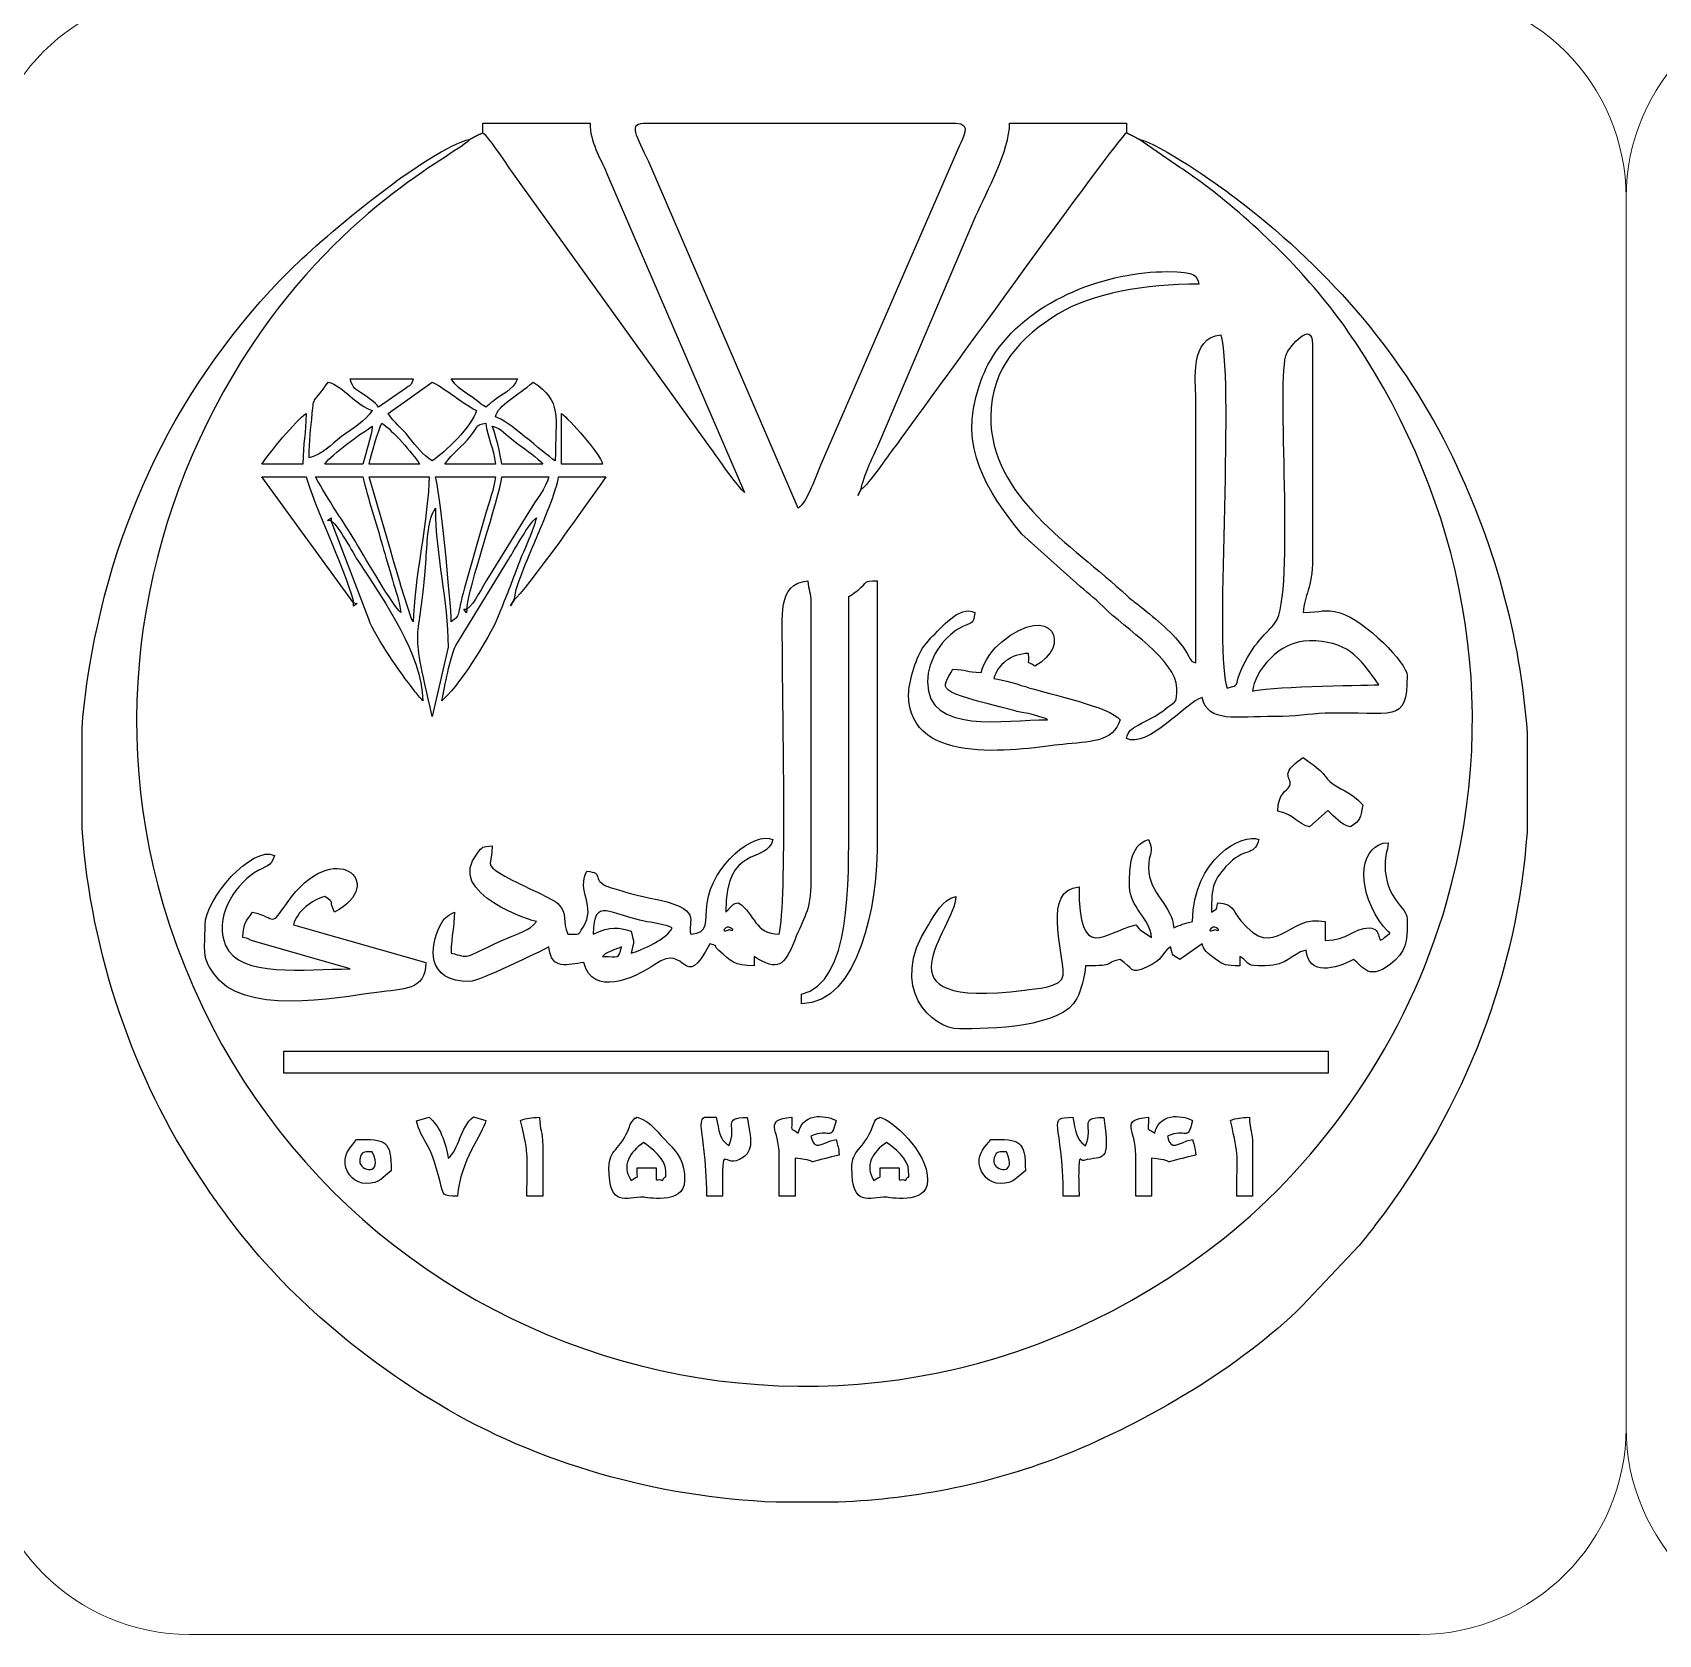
# Model space of a CAD drawing. Header units: millimetres. Extents: x -591 to 604, y 170 to 320.
# Drawn here: x 506.27 to 555.55, y 170.47 to 219.02 of the extents above; entities that cross this region are included whole.
import ezdxf

# ---------------------------------------------------------------- set-up
doc = ezdxf.new("R2010")
doc.units = ezdxf.units.MM
doc.header["$MEASUREMENT"] = 0
doc.layers.add('Layer 1', color=7, linetype='Continuous')

msp = doc.modelspace()

# ---------------------------------------------------------------- linework, layer by layer
at = {"layer": 'Layer 1', "color": 250, "lineweight": 18}
for points in [[(511.0292, 220.2725), (511.0292, 220.2725), (548.3166, 220.2725), (548.3166, 220.2725), (551.7625, 220.2725), (554.5729, 217.4621), (554.5729, 214.0162), (554.5729, 214.0162), (554.5729, 176.7288), (554.5729, 176.7288), (554.5729, 173.2829), (551.7625, 170.4725), (548.3166, 170.4725), (548.3166, 170.4725), (511.0292, 170.4725), (511.0292, 170.4725), (507.5833, 170.4725), (504.7729, 173.2829), (504.7729, 176.7288), (504.7729, 176.7288), (504.7729, 214.0162), (504.7729, 214.0162), (504.7729, 217.4621), (507.5833, 220.2725), (511.0292, 220.2725)], [(560.8292, 220.2725), (560.8292, 220.2725), (598.1166, 220.2725), (598.1166, 220.2725), (601.5625, 220.2725), (604.3729, 217.4621), (604.3729, 214.0162), (604.3729, 214.0162), (604.3729, 176.7288), (604.3729, 176.7288), (604.3729, 173.2829), (601.5625, 170.4725), (598.1166, 170.4725), (598.1166, 170.4725), (560.8292, 170.4725), (560.8292, 170.4725), (557.3833, 170.4725), (554.5729, 173.2829), (554.5729, 176.7288), (554.5729, 176.7288), (554.5729, 214.0162), (554.5729, 214.0162), (554.5729, 217.4621), (557.3833, 220.2725), (560.8292, 220.2725)]]:
    msp.add_open_spline(points, degree=3, knots=[0, 0, 0, 0, 0.125, 0.125, 0.125, 0.25, 0.25, 0.25, 0.375, 0.375, 0.375, 0.5, 0.5, 0.5, 0.625, 0.625, 0.625, 0.75, 0.75, 0.75, 0.875, 0.875, 0.875, 1, 1, 1, 1], dxfattribs=at)
at = {"layer": 'Layer 1', "color": 240}
for points, knots in [([(519.7283, 215.8831), (519.7283, 215.8831), (519.5371, 215.7875), (519.5371, 215.7875), (519.5371, 215.7875), (519.7283, 215.8831), (519.7283, 215.8831)], [0, 0, 0, 0, 0.5, 0.5, 0.5, 1, 1, 1, 1]), ([(519.9196, 215.9787), (519.9196, 215.9787), (519.7283, 215.8831), (519.7283, 215.8831), (519.7283, 215.8831), (519.9196, 215.9787), (519.9196, 215.9787)], [0, 0, 0, 0, 0.5, 0.5, 0.5, 1, 1, 1, 1]), ([(519.9196, 215.9787), (520.1502, 215.8096), (520.6702, 214.9777), (520.9027, 214.667), (520.9027, 214.667), (526.8232, 206.4356), (526.8232, 206.4356), (526.9936, 206.1854), (527.6925, 205.1977), (527.8561, 205.078), (527.8561, 205.078), (523.6753, 214.7622), (523.6753, 214.7622), (523.4812, 215.2163), (523.1706, 215.7037), (523.1706, 216.2656), (523.1706, 216.2656), (519.9196, 216.2656), (519.9196, 216.2656), (519.9196, 216.2656), (519.9196, 215.9787), (519.9196, 215.9787)], [0, 0, 0, 0, 0.1428571, 0.1428571, 0.1428571, 0.2857143, 0.2857143, 0.2857143, 0.4285714, 0.4285714, 0.4285714, 0.5714286, 0.5714286, 0.5714286, 0.7142857, 0.7142857, 0.7142857, 0.8571429, 0.8571429, 0.8571429, 1, 1, 1, 1]), ([(529.4816, 204.5999), (529.7687, 204.8104), (530.0157, 205.5724), (530.1919, 205.9932), (530.1919, 205.9932), (534.3667, 215.5944), (534.3667, 215.5944), (534.4563, 215.7854), (534.7591, 216.2656), (534.2625, 216.2656), (534.2625, 216.2656), (524.7963, 216.2656), (524.7963, 216.2656), (524.2735, 216.2656), (524.6796, 215.7359), (525.0138, 214.9534), (525.0138, 214.9534), (529.4816, 204.5999), (529.4816, 204.5999)], [0, 0, 0, 0, 0.1666667, 0.1666667, 0.1666667, 0.3333333, 0.3333333, 0.3333333, 0.5, 0.5, 0.5, 0.6666667, 0.6666667, 0.6666667, 0.8333333, 0.8333333, 0.8333333, 1, 1, 1, 1]), ([(531.394, 205.1736), (531.6156, 205.322), (532.1902, 206.1717), (532.405, 206.4575), (533.1037, 207.3873), (539.1305, 215.7622), (539.4261, 215.9787), (539.4261, 215.9787), (539.4261, 216.2656), (539.4261, 216.2656), (539.4261, 216.2656), (535.8881, 216.2656), (535.8881, 216.2656), (535.8881, 215.4549), (535.1991, 214.202), (534.869, 213.46), (534.869, 213.46), (531.9541, 206.6215), (531.9541, 206.6215), (531.8212, 206.2995), (531.424, 205.5346), (531.394, 205.1736)], [0, 0, 0, 0, 0.1428571, 0.1428571, 0.1428571, 0.2857143, 0.2857143, 0.2857143, 0.4285714, 0.4285714, 0.4285714, 0.5714286, 0.5714286, 0.5714286, 0.7142857, 0.7142857, 0.7142857, 0.8571429, 0.8571429, 0.8571429, 1, 1, 1, 1]), ([(539.6174, 215.8831), (539.6174, 215.8831), (539.4261, 215.9787), (539.4261, 215.9787), (539.4261, 215.9787), (539.6174, 215.8831), (539.6174, 215.8831)], [0, 0, 0, 0, 0.5, 0.5, 0.5, 1, 1, 1, 1]), ([(539.8086, 215.7875), (539.8086, 215.7875), (539.6174, 215.8831), (539.6174, 215.8831), (539.6174, 215.8831), (539.8086, 215.7875), (539.8086, 215.7875)], [0, 0, 0, 0, 0.5, 0.5, 0.5, 1, 1, 1, 1]), ([(539.8086, 215.7875), (539.8086, 215.7875), (541.0517, 214.927), (541.0517, 214.927), (541.5052, 214.6247), (541.8274, 214.3902), (542.2645, 214.0364), (543.8564, 212.7483), (545.2343, 211.3385), (546.3687, 209.6301), (549.5679, 204.8115), (550.8842, 198.8305), (549.1401, 192.6866), (547.9464, 188.4813), (545.3604, 184.838), (542.35, 182.4562), (530.9688, 173.4512), (514.3576, 178.6985), (510.2269, 192.6121), (508.456, 198.577), (509.7464, 204.754), (512.9008, 209.5151), (515.785, 213.8681), (519.2318, 215.3707), (519.5371, 215.7875), (518.2893, 215.4968), (515.1263, 212.8586), (514.1108, 211.8432), (510.6588, 208.3916), (508.6269, 204.1153), (507.9241, 199.2881), (507.8586, 198.8392), (507.8096, 198.3872), (507.7759, 197.9331), (507.7759, 197.9331), (507.7759, 194.8858), (507.7759, 194.8858), (508.0508, 191.0946), (509.3288, 187.3401), (511.371, 184.2897), (511.7116, 183.781), (511.9595, 183.4306), (512.3237, 182.9477), (513.9836, 180.7463), (516.2312, 178.86), (518.5861, 177.4489), (521.6029, 175.6412), (525.1899, 174.6299), (528.8087, 174.4793), (528.8087, 174.4793), (530.7016, 174.4793), (530.7016, 174.4793), (533.0773, 174.5787), (535.4263, 175.0554), (537.5957, 175.9271), (540.0467, 176.9121), (542.8903, 178.581), (544.7588, 180.4297), (544.7588, 180.4297), (546.4738, 182.2528), (546.4738, 182.2528), (546.6527, 182.4643), (546.8271, 182.6916), (546.981, 182.8928), (549.7437, 186.5041), (551.2745, 190.5925), (551.5699, 194.7787), (551.5699, 194.7787), (551.5699, 197.7939), (551.5699, 197.7939), (551.3652, 200.7065), (550.5689, 203.6224), (549.1794, 206.4167), (547.6627, 209.4669), (545.3818, 212.0047), (542.7182, 214.0118), (542.1522, 214.4384), (540.463, 215.6351), (539.8086, 215.7875)], [0, 0, 0, 0, 0.0384615, 0.0384615, 0.0384615, 0.0769231, 0.0769231, 0.0769231, 0.1153846, 0.1153846, 0.1153846, 0.1538462, 0.1538462, 0.1538462, 0.1923077, 0.1923077, 0.1923077, 0.2307692, 0.2307692, 0.2307692, 0.2692308, 0.2692308, 0.2692308, 0.3076923, 0.3076923, 0.3076923, 0.3461538, 0.3461538, 0.3461538, 0.3846154, 0.3846154, 0.3846154, 0.4230769, 0.4230769, 0.4230769, 0.4615385, 0.4615385, 0.4615385, 0.5, 0.5, 0.5, 0.5384615, 0.5384615, 0.5384615, 0.5769231, 0.5769231, 0.5769231, 0.6153846, 0.6153846, 0.6153846, 0.6538462, 0.6538462, 0.6538462, 0.6923077, 0.6923077, 0.6923077, 0.7307692, 0.7307692, 0.7307692, 0.7692308, 0.7692308, 0.7692308, 0.8076923, 0.8076923, 0.8076923, 0.8461538, 0.8461538, 0.8461538, 0.8846154, 0.8846154, 0.8846154, 0.9230769, 0.9230769, 0.9230769, 0.9615385, 0.9615385, 0.9615385, 1, 1, 1, 1]), ([(540.956, 199.1495), (540.956, 198.686), (540.941, 198.7803), (540.6767, 198.5682), (540.2403, 198.2179), (540.134, 198.2425), (539.7834, 198.0272), (539.5701, 197.8963), (539.4963, 197.8824), (539.4261, 197.6195), (540.0836, 197.3155), (541.2517, 198.7373), (541.7209, 198.8626), (541.9028, 198.0823), (542.7482, 198.2929), (543.9205, 198.2886), (544.5836, 198.2862), (544.9131, 198.3716), (545.4471, 198.3877), (547.5328, 198.4501), (547.9364, 198.0229), (547.9364, 199.5319), (547.9364, 199.889), (546.6728, 201.2026), (545.9039, 201.4268), (545.4175, 201.5686), (545.3521, 201.4443), (544.7808, 201.4443), (544.8242, 201.9662), (545.0677, 202.1736), (545.0677, 203.07), (545.0677, 203.07), (545.0677, 209.5721), (545.0677, 209.5721), (545.0677, 210.3439), (544.3635, 209.4628), (544.2864, 209.3017), (543.9469, 208.5923), (544.563, 201.9926), (543.9411, 201.1368), (543.7056, 200.8128), (543.2721, 200.5596), (542.8739, 199.622), (542.702, 199.2171), (542.8838, 199.2558), (542.486, 199.1495), (542.0744, 200.0073), (542.7002, 208.1185), (542.2947, 209.8589), (541.3349, 209.7791), (541.5294, 208.4296), (541.5297, 207.9466), (541.5297, 207.9466), (541.5297, 199.9144), (541.5297, 199.9144), (541.3248, 199.9971), (541.4418, 199.9253), (541.1842, 200.3339), (540.8935, 200.7949), (540.2948, 201.2529), (539.8746, 201.606), (539.6811, 201.7687), (539.6428, 201.7644), (539.4492, 201.9456), (537.7456, 203.5403), (535.3144, 204.921), (535.3144, 207.3728), (535.3144, 208.8435), (536.2426, 209.8092), (537.3611, 210.4897), (538.4008, 211.1222), (539.9764, 211.389), (541.6254, 211.389), (541.5568, 211.6456), (541.5755, 211.7715), (540.6692, 211.7715), (538.8711, 211.7715), (536.5887, 210.9647), (535.4651, 209.3259), (535.2345, 208.9895), (535.1036, 208.7163), (534.963, 208.2981), (534.3295, 206.4133), (535.1884, 205.1585), (536.255, 203.8192), (536.255, 203.8192), (537.9202, 202.329), (537.9202, 202.329), (538.2266, 202.0369), (538.4293, 201.9192), (538.7322, 201.6111), (539.3708, 200.962), (540.956, 199.9869), (540.956, 199.1495)], [0, 0, 0, 0, 0.0322581, 0.0322581, 0.0322581, 0.0645161, 0.0645161, 0.0645161, 0.0967742, 0.0967742, 0.0967742, 0.1290323, 0.1290323, 0.1290323, 0.1612903, 0.1612903, 0.1612903, 0.1935484, 0.1935484, 0.1935484, 0.2258065, 0.2258065, 0.2258065, 0.2580645, 0.2580645, 0.2580645, 0.2903226, 0.2903226, 0.2903226, 0.3225806, 0.3225806, 0.3225806, 0.3548387, 0.3548387, 0.3548387, 0.3870968, 0.3870968, 0.3870968, 0.4193548, 0.4193548, 0.4193548, 0.4516129, 0.4516129, 0.4516129, 0.483871, 0.483871, 0.483871, 0.516129, 0.516129, 0.516129, 0.5483871, 0.5483871, 0.5483871, 0.5806452, 0.5806452, 0.5806452, 0.6129032, 0.6129032, 0.6129032, 0.6451613, 0.6451613, 0.6451613, 0.6774194, 0.6774194, 0.6774194, 0.7096774, 0.7096774, 0.7096774, 0.7419355, 0.7419355, 0.7419355, 0.7741935, 0.7741935, 0.7741935, 0.8064516, 0.8064516, 0.8064516, 0.8387097, 0.8387097, 0.8387097, 0.8709677, 0.8709677, 0.8709677, 0.9032258, 0.9032258, 0.9032258, 0.9354839, 0.9354839, 0.9354839, 0.9677419, 0.9677419, 0.9677419, 1, 1, 1, 1]), ([(516.7642, 207.6597), (516.7642, 207.6597), (517.614, 208.2442), (517.614, 208.2442), (517.7573, 208.3789), (517.7375, 208.3037), (517.816, 208.5203), (517.816, 208.5203), (515.9036, 208.5203), (515.9036, 208.5203), (515.9884, 208.2024), (516.0634, 208.2212), (516.2983, 208.0546), (516.4777, 207.9275), (516.6404, 207.8285), (516.7642, 207.6597)], [0, 0, 0, 0, 0.2, 0.2, 0.2, 0.4, 0.4, 0.4, 0.6, 0.6, 0.6, 0.8, 0.8, 0.8, 1, 1, 1, 1]), ([(520.0152, 207.6597), (520.0152, 207.6597), (520.1179, 207.7482), (520.1179, 207.7482), (520.1328, 207.7606), (520.2014, 207.8186), (520.222, 207.8355), (520.4782, 208.0437), (520.8527, 208.1922), (520.9714, 208.5203), (520.9714, 208.5203), (518.9634, 208.5203), (518.9634, 208.5203), (519.1153, 208.2935), (519.2178, 208.2195), (519.4594, 208.0602), (519.6908, 207.9077), (519.8163, 207.7928), (520.0152, 207.6597)], [0, 0, 0, 0, 0.1666667, 0.1666667, 0.1666667, 0.3333333, 0.3333333, 0.3333333, 0.5, 0.5, 0.5, 0.6666667, 0.6666667, 0.6666667, 0.8333333, 0.8333333, 0.8333333, 1, 1, 1, 1]), ([(514.6605, 206.1298), (515.0675, 206.2246), (515.3042, 206.5187), (515.6437, 206.7721), (515.9833, 207.0254), (516.3565, 207.2409), (516.5729, 207.5641), (516.1133, 207.6869), (515.6937, 208.302), (515.2343, 208.4246), (514.7788, 207.7447), (514.803, 208.0277), (514.7524, 207.4723), (514.7083, 206.9869), (514.6605, 206.6771), (514.6605, 206.1298)], [0, 0, 0, 0, 0.2, 0.2, 0.2, 0.4, 0.4, 0.4, 0.6, 0.6, 0.6, 0.8, 0.8, 0.8, 1, 1, 1, 1]), ([(517.0511, 207.4685), (517.2452, 207.1785), (517.4475, 207.0596), (517.68, 206.7588), (517.9187, 206.4499), (518.087, 206.2368), (518.3897, 206.0342), (518.7705, 206.2891), (519.601, 207.0875), (519.7283, 207.5641), (519.2099, 207.8384), (518.9081, 208.1505), (518.3897, 208.4246), (518.3897, 208.4246), (517.0511, 207.4685), (517.0511, 207.4685)], [0, 0, 0, 0, 0.2, 0.2, 0.2, 0.4, 0.4, 0.4, 0.6, 0.6, 0.6, 0.8, 0.8, 0.8, 1, 1, 1, 1]), ([(520.3021, 207.3728), (520.6744, 207.2734), (521.7168, 206.3035), (522.1188, 206.0342), (522.1188, 207.4135), (522.3347, 207.832), (521.4495, 208.4246), (520.9571, 207.9967), (520.4, 207.7394), (520.3021, 207.3728)], [0, 0, 0, 0, 0.3333333, 0.3333333, 0.3333333, 0.6666667, 0.6666667, 0.6666667, 1, 1, 1, 1]), ([(513.2263, 205.9386), (513.2263, 205.9386), (514.4693, 205.9386), (514.4693, 205.9386), (514.4693, 206.6073), (514.5649, 206.8528), (514.5649, 207.4685), (514.2453, 207.2546), (513.4566, 206.2827), (513.2263, 205.9386)], [0, 0, 0, 0, 0.3333333, 0.3333333, 0.3333333, 0.6666667, 0.6666667, 0.6666667, 1, 1, 1, 1]), ([(522.3101, 205.9386), (522.3101, 205.9386), (523.5531, 205.9386), (523.5531, 205.9386), (523.468, 206.2573), (522.5319, 207.306), (522.3101, 207.4685), (522.3101, 207.4685), (522.3101, 205.9386), (522.3101, 205.9386)], [0, 0, 0, 0, 0.3333333, 0.3333333, 0.3333333, 0.6666667, 0.6666667, 0.6666667, 1, 1, 1, 1]), ([(515.1386, 205.9386), (515.1386, 205.9386), (516.286, 205.9386), (516.286, 205.9386), (516.3702, 206.2995), (516.5438, 206.7367), (516.5729, 207.086), (516.2141, 206.8458), (515.3593, 206.2679), (515.1386, 205.9386)], [0, 0, 0, 0, 0.3333333, 0.3333333, 0.3333333, 0.6666667, 0.6666667, 0.6666667, 1, 1, 1, 1]), ([(516.4773, 205.9386), (516.4773, 205.9386), (518.0072, 205.9386), (518.0072, 205.9386), (517.7827, 206.2737), (517.1956, 206.9568), (516.8598, 207.1816), (516.7315, 206.9145), (516.553, 206.2634), (516.4773, 205.9386)], [0, 0, 0, 0, 0.3333333, 0.3333333, 0.3333333, 0.6666667, 0.6666667, 0.6666667, 1, 1, 1, 1]), ([(518.7722, 205.9386), (518.7722, 205.9386), (520.3021, 205.9386), (520.3021, 205.9386), (520.2607, 206.4354), (520.053, 206.7277), (520.0152, 207.1816), (519.6852, 207.0935), (519.8474, 207.1722), (519.5506, 206.7857), (519.305, 206.466), (519.0007, 206.2798), (518.7722, 205.9386)], [0, 0, 0, 0, 0.25, 0.25, 0.25, 0.5, 0.5, 0.5, 0.75, 0.75, 0.75, 1, 1, 1, 1]), ([(520.4934, 205.9386), (520.4934, 205.9386), (521.7363, 205.9386), (521.7363, 205.9386), (521.5888, 206.1402), (521.2334, 206.3614), (520.9979, 206.5388), (520.5521, 206.8747), (520.5151, 207.0037), (520.2065, 207.086), (520.2967, 206.8979), (520.4714, 206.2025), (520.4934, 205.9386)], [0, 0, 0, 0, 0.25, 0.25, 0.25, 0.5, 0.5, 0.5, 0.75, 0.75, 0.75, 1, 1, 1, 1]), ([(515.9992, 201.7313), (515.9584, 202.2214), (514.7091, 204.9372), (514.5649, 205.556), (514.5649, 205.556), (513.2263, 205.556), (513.2263, 205.556), (513.2263, 205.556), (515.9992, 201.7313), (515.9992, 201.7313)], [0, 0, 0, 0, 0.3333333, 0.3333333, 0.3333333, 0.6666667, 0.6666667, 0.6666667, 1, 1, 1, 1]), ([(517.4335, 201.4443), (517.4082, 201.748), (517.2728, 202.113), (517.1799, 202.4338), (517.0716, 202.8078), (516.9684, 203.1603), (516.8806, 203.4731), (516.6825, 204.1783), (516.4441, 204.8774), (516.286, 205.556), (516.286, 205.556), (514.8518, 205.556), (514.8518, 205.556), (515.2382, 204.8256), (515.6935, 204.2096), (516.1257, 203.4833), (516.331, 203.1382), (517.2357, 201.5892), (517.4335, 201.4443)], [0, 0, 0, 0, 0.1666667, 0.1666667, 0.1666667, 0.3333333, 0.3333333, 0.3333333, 0.5, 0.5, 0.5, 0.6666667, 0.6666667, 0.6666667, 0.8333333, 0.8333333, 0.8333333, 1, 1, 1, 1]), ([(517.816, 201.1576), (517.816, 202.2683), (518.294, 204.4569), (518.294, 205.556), (518.294, 205.556), (516.4773, 205.556), (516.4773, 205.556), (516.4773, 205.556), (517.1259, 203.3361), (517.1259, 203.3361), (517.241, 202.9262), (517.3295, 202.6169), (517.4447, 202.2206), (517.4447, 202.2206), (517.7462, 201.2789), (517.7462, 201.2789), (517.7544, 201.2624), (517.774, 201.231), (517.7808, 201.218), (517.7877, 201.2049), (517.8026, 201.1766), (517.816, 201.1576)], [0, 0, 0, 0, 0.1428571, 0.1428571, 0.1428571, 0.2857143, 0.2857143, 0.2857143, 0.4285714, 0.4285714, 0.4285714, 0.5714286, 0.5714286, 0.5714286, 0.7142857, 0.7142857, 0.7142857, 0.8571429, 0.8571429, 0.8571429, 1, 1, 1, 1]), ([(518.9634, 201.1576), (519.2617, 201.376), (519.1147, 201.2874), (519.3666, 202.1886), (519.3666, 202.1886), (520.0039, 204.4198), (520.0039, 204.4198), (520.0985, 204.7439), (520.2748, 205.229), (520.3021, 205.556), (520.3021, 205.556), (518.4853, 205.556), (518.4853, 205.556), (518.6034, 205.31), (518.9634, 201.713), (518.9634, 201.1576)], [0, 0, 0, 0, 0.2, 0.2, 0.2, 0.4, 0.4, 0.4, 0.6, 0.6, 0.6, 0.8, 0.8, 0.8, 1, 1, 1, 1]), ([(519.4415, 201.5399), (519.6759, 201.7117), (519.9085, 202.2235), (520.0923, 202.5148), (520.0923, 202.5148), (521.3353, 204.5228), (521.3353, 204.5228), (521.519, 204.8145), (521.8399, 205.2278), (521.9276, 205.556), (521.9276, 205.556), (520.4934, 205.556), (520.4934, 205.556), (520.4408, 204.924), (519.4553, 202.1594), (519.4415, 201.5399)], [0, 0, 0, 0, 0.2, 0.2, 0.2, 0.4, 0.4, 0.4, 0.6, 0.6, 0.6, 0.8, 0.8, 0.8, 1, 1, 1, 1]), ([(520.8758, 201.8269), (521.1455, 202.0074), (523.3224, 205.0687), (523.6489, 205.556), (523.6489, 205.556), (522.2145, 205.556), (522.2145, 205.556), (522.182, 205.1663), (521.7025, 204.085), (521.5589, 203.7256), (521.3777, 203.2723), (520.9144, 202.2902), (520.8758, 201.8269)], [0, 0, 0, 0, 0.25, 0.25, 0.25, 0.5, 0.5, 0.5, 0.75, 0.75, 0.75, 1, 1, 1, 1]), ([(531.394, 205.1736), (531.394, 205.1736), (531.284, 204.9872), (531.284, 204.9872), (531.284, 204.9872), (531.394, 205.1736), (531.394, 205.1736)], [0, 0, 0, 0, 0.5, 0.5, 0.5, 1, 1, 1, 1]), ([(518.3897, 198.2889), (518.3897, 198.2889), (518.8678, 200.3925), (518.8678, 200.3925), (518.8678, 201.8315), (518.4853, 203.1305), (518.4853, 204.5999), (518.2604, 204.2761), (518.2395, 203.6323), (518.2018, 203.0666), (518.0087, 200.1816), (517.6616, 201.4142), (518.3897, 198.2889)], [0, 0, 0, 0, 0.25, 0.25, 0.25, 0.5, 0.5, 0.5, 0.75, 0.75, 0.75, 1, 1, 1, 1]), ([(515.3299, 204.2174), (515.3299, 204.2174), (515.3299, 204.313), (515.3299, 204.313), (515.3299, 204.313), (515.2183, 204.2333), (515.2183, 204.2333), (515.2183, 204.2333), (515.3299, 204.2174), (515.3299, 204.2174)], [0, 0, 0, 0, 0.3333333, 0.3333333, 0.3333333, 0.6666667, 0.6666667, 0.6666667, 1, 1, 1, 1]), ([(515.3299, 204.2174), (515.3299, 204.2174), (516.4624, 201.2383), (516.4624, 201.2383), (516.7034, 200.6315), (517.4056, 199.6434), (517.8415, 199.0793), (517.9354, 198.9581), (518.0182, 198.8644), (518.1028, 198.767), (518.0711, 200.1936), (516.9738, 201.7132), (516.1717, 202.9556), (515.972, 203.2649), (515.5592, 204.0493), (515.3299, 204.2174)], [0, 0, 0, 0, 0.2, 0.2, 0.2, 0.4, 0.4, 0.4, 0.6, 0.6, 0.6, 0.8, 0.8, 0.8, 1, 1, 1, 1]), ([(518.6766, 198.767), (519.108, 199.0832), (520.149, 200.7167), (520.3707, 201.2802), (520.5823, 201.8177), (520.7751, 202.2804), (520.9603, 202.7942), (521.1314, 203.2696), (521.4384, 203.8549), (521.5451, 204.313), (521.3153, 204.1446), (520.9035, 203.361), (520.7033, 203.0513), (520.7033, 203.0513), (519.1045, 200.4426), (519.1045, 200.4426), (518.9073, 200.027), (518.7882, 199.2466), (518.6766, 198.767)], [0, 0, 0, 0, 0.1666667, 0.1666667, 0.1666667, 0.3333333, 0.3333333, 0.3333333, 0.5, 0.5, 0.5, 0.6666667, 0.6666667, 0.6666667, 0.8333333, 0.8333333, 0.8333333, 1, 1, 1, 1]), ([(528.9079, 191.6911), (528.1415, 191.7081), (528.1967, 192.2912), (527.6649, 192.6473), (527.4908, 192.6007), (527.568, 192.6274), (527.4703, 192.5549), (527.4703, 192.5549), (527.2824, 192.3605), (527.2824, 192.3605), (527.2824, 194.4652), (528.5095, 193.7842), (528.7167, 194.5597), (528.1532, 194.8202), (526.8608, 193.7889), (526.7219, 192.6339), (526.6537, 192.0663), (526.7842, 191.7371), (526.2306, 191.6911), (526.0678, 192.0852), (526.7304, 192.461), (524.9472, 192.7982), (524.4762, 192.8871), (524.3148, 192.9497), (523.8886, 193.0783), (523.8835, 193.0798), (523.6815, 193.1421), (523.6709, 193.1475), (523.1776, 193.3959), (523.6345, 193.5423), (523.0752, 193.6035), (522.7476, 193.0205), (523.3822, 192.5368), (522.9604, 191.9039), (522.7796, 191.6326), (522.9126, 191.7002), (522.5014, 191.6911), (522.3134, 192.0829), (522.5213, 192.295), (522.1914, 192.6241), (522.005, 192.8101), (520.9862, 193.2026), (520.4917, 193.5086), (519.967, 193.8335), (520.1931, 193.7706), (520.2065, 194.3685), (519.8827, 194.3415), (519.932, 194.3611), (519.7562, 194.1493), (518.7183, 192.8975), (521.5183, 192.0757), (521.5451, 192.0736), (521.3359, 191.7879), (521.049, 191.752), (520.4959, 191.4971), (519.2547, 190.9253), (519.5505, 190.9806), (518.9634, 191.1174), (518.9634, 191.6979), (519.0591, 191.8835), (519.0591, 192.3605), (518.8293, 192.2389), (518.7504, 192.2046), (518.6199, 191.9387), (518.3249, 191.3373), (518.1608, 190.2567), (519.5371, 190.2567), (519.7748, 190.2567), (521.6251, 191.1485), (521.9276, 191.3085), (521.9894, 190.5655), (522.5026, 190.7908), (522.9794, 190.8304), (523.2551, 189.798), (524.4936, 190.3298), (525.1396, 190.779), (526.1524, 191.4832), (525.9728, 189.8329), (526.8043, 191.4041), (527.1728, 191.2708), (526.8263, 191.422), (527.0777, 191.1994), (527.4487, 190.8709), (527.5321, 190.7348), (528.143, 190.7348), (528.143, 190.7348), (528.143, 191.0216), (528.143, 191.0216), (528.8633, 190.5391), (529.0714, 190.7447), (529.3736, 191.5121), (529.6347, 192.1752), (529.8641, 192.3724), (529.8641, 193.3166), (529.8641, 193.3166), (529.8641, 201.7313), (529.8641, 201.7313), (529.8641, 202.061), (529.7934, 202.1015), (529.7685, 202.4006), (528.8403, 202.3234), (529.0034, 201.2883), (529.0035, 200.2969), (529.0037, 198.4505), (529.1429, 192.6997), (528.9079, 191.6911)], [0, 0, 0, 0, 0.0285714, 0.0285714, 0.0285714, 0.0571429, 0.0571429, 0.0571429, 0.0857143, 0.0857143, 0.0857143, 0.1142857, 0.1142857, 0.1142857, 0.1428571, 0.1428571, 0.1428571, 0.1714286, 0.1714286, 0.1714286, 0.2, 0.2, 0.2, 0.2285714, 0.2285714, 0.2285714, 0.2571429, 0.2571429, 0.2571429, 0.2857143, 0.2857143, 0.2857143, 0.3142857, 0.3142857, 0.3142857, 0.3428571, 0.3428571, 0.3428571, 0.3714286, 0.3714286, 0.3714286, 0.4, 0.4, 0.4, 0.4285714, 0.4285714, 0.4285714, 0.4571429, 0.4571429, 0.4571429, 0.4857143, 0.4857143, 0.4857143, 0.5142857, 0.5142857, 0.5142857, 0.5428571, 0.5428571, 0.5428571, 0.5714286, 0.5714286, 0.5714286, 0.6, 0.6, 0.6, 0.6285714, 0.6285714, 0.6285714, 0.6571429, 0.6571429, 0.6571429, 0.6857143, 0.6857143, 0.6857143, 0.7142857, 0.7142857, 0.7142857, 0.7428571, 0.7428571, 0.7428571, 0.7714286, 0.7714286, 0.7714286, 0.8, 0.8, 0.8, 0.8285714, 0.8285714, 0.8285714, 0.8571429, 0.8571429, 0.8571429, 0.8857143, 0.8857143, 0.8857143, 0.9142857, 0.9142857, 0.9142857, 0.9428571, 0.9428571, 0.9428571, 0.9714286, 0.9714286, 0.9714286, 1, 1, 1, 1]), ([(531.0115, 201.9225), (531.0115, 199.6913), (531.0115, 197.4602), (531.0115, 195.2291), (531.0115, 193.2472), (531.0967, 190.2283), (529.5773, 189.8742), (529.5773, 189.8742), (529.5773, 189.5873), (529.5773, 189.5873), (531.3528, 189.5873), (531.8721, 192.7273), (531.8721, 194.2728), (531.8721, 194.2728), (531.8721, 202.4006), (531.8721, 202.4006), (531.4106, 202.3903), (531.6296, 202.3958), (531.3936, 202.2096), (531.3918, 202.2082), (531.314, 202.1342), (531.2396, 202.077), (531.1344, 201.9959), (531.0946, 201.978), (531.0115, 201.9225)], [0, 0, 0, 0, 0.125, 0.125, 0.125, 0.25, 0.25, 0.25, 0.375, 0.375, 0.375, 0.5, 0.5, 0.5, 0.625, 0.625, 0.625, 0.75, 0.75, 0.75, 0.875, 0.875, 0.875, 1, 1, 1, 1]), ([(515.9992, 201.7313), (515.9992, 201.7313), (515.9992, 201.6357), (515.9992, 201.6357), (515.9992, 201.6357), (516.1108, 201.7154), (516.1108, 201.7154), (516.1108, 201.7154), (515.9992, 201.7313), (515.9992, 201.7313)], [0, 0, 0, 0, 0.3333333, 0.3333333, 0.3333333, 0.6666667, 0.6666667, 0.6666667, 1, 1, 1, 1]), ([(520.8758, 201.8269), (520.8758, 201.8269), (520.7658, 201.6403), (520.7658, 201.6403), (520.7658, 201.6403), (520.8758, 201.8269), (520.8758, 201.8269)], [0, 0, 0, 0, 0.5, 0.5, 0.5, 1, 1, 1, 1]), ([(532.8282, 198.9582), (532.8282, 196.6664), (536.3497, 197.32), (537.4968, 197.4452), (538.2581, 197.5285), (539.0474, 197.4916), (539.2349, 198.1932), (538.9614, 198.5665), (537.0438, 198.9844), (536.4736, 199.1612), (536.2211, 199.2396), (535.699, 199.4123), (535.41, 199.4363), (535.5231, 199.86), (535.9195, 200.1892), (536.4618, 200.2013), (536.4989, 199.7572), (536.3594, 200.0341), (536.6532, 199.8187), (537.7952, 200.4232), (537.1828, 201.7947), (535.6383, 200.5468), (535.4055, 200.359), (535.1006, 199.9412), (535.0277, 199.6275), (534.547, 199.6275), (534.5995, 199.7136), (534.167, 199.7232), (533.8232, 199.0736), (533.5384, 199.101), (536.0576, 198.4583), (536.1947, 198.4234), (536.3153, 198.4107), (536.5368, 198.3638), (536.5368, 198.3638), (536.972, 198.2252), (536.972, 198.2252), (536.9861, 198.2191), (537.0155, 198.206), (537.0357, 198.1932), (535.741, 198.1932), (533.402, 197.7294), (533.402, 199.3407), (533.402, 200.0393), (533.8729, 200.6754), (534.3635, 200.961), (534.7371, 201.1785), (534.7898, 201.0188), (534.8363, 201.4443), (534.349, 201.6698), (533.8167, 200.9689), (533.505, 200.6721), (533.505, 200.6721), (533.2456, 200.3578), (533.2456, 200.3578), (533.0266, 200.0085), (532.8282, 199.2962), (532.8282, 198.9582)], [0, 0, 0, 0, 0.0526316, 0.0526316, 0.0526316, 0.1052632, 0.1052632, 0.1052632, 0.1578947, 0.1578947, 0.1578947, 0.2105263, 0.2105263, 0.2105263, 0.2631579, 0.2631579, 0.2631579, 0.3157895, 0.3157895, 0.3157895, 0.3684211, 0.3684211, 0.3684211, 0.4210526, 0.4210526, 0.4210526, 0.4736842, 0.4736842, 0.4736842, 0.5263158, 0.5263158, 0.5263158, 0.5789474, 0.5789474, 0.5789474, 0.6315789, 0.6315789, 0.6315789, 0.6842105, 0.6842105, 0.6842105, 0.7368421, 0.7368421, 0.7368421, 0.7894737, 0.7894737, 0.7894737, 0.8421053, 0.8421053, 0.8421053, 0.8947368, 0.8947368, 0.8947368, 0.9473684, 0.9473684, 0.9473684, 1, 1, 1, 1]), ([(519.4415, 201.5399), (519.4415, 201.5399), (519.3459, 201.5399), (519.3459, 201.5399), (519.3459, 201.5399), (519.4256, 201.4285), (519.4256, 201.4285), (519.4256, 201.4285), (519.4415, 201.5399), (519.4415, 201.5399)], [0, 0, 0, 0, 0.3333333, 0.3333333, 0.3333333, 0.6666667, 0.6666667, 0.6666667, 1, 1, 1, 1]), ([(543.2509, 199.0538), (543.3003, 199.6482), (544.042, 200.5839), (544.972, 200.5839), (546.0821, 200.5839), (546.4813, 200.1327), (547.0757, 199.245), (546.4883, 199.245), (543.5239, 199.185), (543.2509, 199.0538)], [0, 0, 0, 0, 0.3333333, 0.3333333, 0.3333333, 0.6666667, 0.6666667, 0.6666667, 1, 1, 1, 1]), ([(544.0158, 195.4203), (544.5692, 195.2913), (544.5856, 195.0453), (544.972, 194.9422), (544.972, 194.9422), (545.5279, 195.4389), (545.5279, 195.4389), (545.7553, 195.2381), (545.9063, 195.0245), (546.2151, 194.9422), (546.5416, 195.1608), (546.4955, 195.1736), (546.5975, 195.6115), (546.1742, 196.0577), (545.866, 196.087), (545.6402, 196.2797), (545.3635, 196.5154), (545.5261, 196.5467), (544.7808, 197.0458), (543.9874, 196.5145), (544.4959, 196.4234), (544.3733, 196.1833), (544.2814, 196.0038), (544.0287, 195.9937), (544.0158, 195.4203)], [0, 0, 0, 0, 0.125, 0.125, 0.125, 0.25, 0.25, 0.25, 0.375, 0.375, 0.375, 0.5, 0.5, 0.5, 0.625, 0.625, 0.625, 0.75, 0.75, 0.75, 0.875, 0.875, 0.875, 1, 1, 1, 1]), ([(511.505, 191.978), (511.505, 191.1362), (511.4014, 191.0412), (511.7558, 190.5075), (512.6185, 189.2086), (515.4465, 189.7564), (516.7099, 189.9285), (517.5067, 190.037), (518.1792, 189.971), (518.1985, 190.8304), (518.1985, 190.8304), (514.1825, 191.978), (514.1825, 191.978), (514.2923, 192.3894), (514.7289, 192.7291), (515.1386, 192.8385), (515.4545, 192.6071), (515.2459, 192.7344), (515.4255, 192.3605), (517.0735, 193.2325), (515.415, 194.6894), (513.9908, 192.6476), (513.4581, 191.8841), (513.6999, 192.1833), (512.9393, 192.3605), (512.7649, 192.0998), (512.6624, 192.0409), (512.6524, 191.5955), (513.0074, 191.5127), (512.6825, 191.5742), (513.0092, 191.474), (513.0092, 191.474), (515.9036, 190.6392), (515.9036, 190.6392), (514.5306, 190.6392), (512.5525, 190.359), (512.1227, 191.3551), (511.7769, 192.1563), (512.3529, 193.1319), (512.9935, 193.5492), (513.3471, 193.7795), (513.5113, 193.7166), (513.6088, 194.0816), (512.9211, 194.3996), (511.505, 192.7441), (511.505, 191.978)], [0, 0, 0, 0, 0.0666667, 0.0666667, 0.0666667, 0.1333333, 0.1333333, 0.1333333, 0.2, 0.2, 0.2, 0.2666667, 0.2666667, 0.2666667, 0.3333333, 0.3333333, 0.3333333, 0.4, 0.4, 0.4, 0.4666667, 0.4666667, 0.4666667, 0.5333333, 0.5333333, 0.5333333, 0.6, 0.6, 0.6, 0.6666667, 0.6666667, 0.6666667, 0.7333333, 0.7333333, 0.7333333, 0.8, 0.8, 0.8, 0.8666667, 0.8666667, 0.8666667, 0.9333333, 0.9333333, 0.9333333, 1, 1, 1, 1]), ([(541.4341, 192.0736), (541.2024, 192.0195), (541.0504, 191.9735), (540.8604, 191.8822), (540.846, 192.5271), (540.0954, 192.9548), (540.0954, 193.6991), (540.0954, 194.1648), (540.2863, 194.1618), (540.0954, 194.5597), (539.5028, 194.4014), (539.5217, 193.5991), (539.5217, 193.1254), (539.5217, 192.5293), (540.1427, 192.1779), (540.1911, 191.5955), (540.1911, 191.5955), (539.8465, 191.8246), (539.8465, 191.8246), (539.7916, 191.8789), (539.7328, 191.9591), (539.7129, 191.978), (538.7468, 191.7529), (537.9918, 190.7775), (537.9918, 193.1254), (536.8788, 193.0328), (537.5136, 191.2626), (537.5136, 190.4479), (537.5136, 190.0866), (536.6448, 190.037), (536.3382, 189.9979), (531.603, 189.3935), (534.2402, 191.8301), (534.2625, 192.8385), (533.8234, 192.7213), (533.6473, 192.3122), (533.4193, 191.9607), (532.1805, 190.0518), (533.5493, 188.8224), (534.3582, 188.8224), (535.2625, 188.8224), (537.4994, 188.8567), (537.9281, 189.7467), (538.0469, 189.9933), (538.1759, 190.4148), (538.1831, 190.7348), (539.1693, 190.7348), (538.6844, 190.7978), (539.2349, 190.9262), (539.6143, 190.672), (539.5516, 190.4626), (540.0336, 190.6888), (540.6119, 190.9606), (540.4173, 191.0539), (540.7648, 191.3085), (540.854, 190.9745), (540.8012, 191.0938), (541.0517, 190.9262), (541.0517, 190.9262), (541.7209, 191.4041), (541.7209, 191.4041), (541.7758, 191.1989), (541.8691, 191.1244), (542.1215, 190.9441), (542.3955, 190.7482), (542.422, 190.7348), (542.8684, 190.7348), (542.8684, 190.7348), (542.8684, 191.0216), (542.8684, 191.0216), (543.2529, 190.7641), (542.9845, 190.7348), (543.6334, 190.7348), (544.3491, 190.7348), (544.3733, 191.0786), (544.8764, 191.2129), (544.9429, 190.4141), (545.7678, 190.6389), (546.3107, 190.9262), (546.5869, 190.7411), (546.7791, 190.1879), (547.5725, 190.9073), (547.9844, 191.2806), (547.9364, 191.6878), (547.9364, 192.1692), (547.9364, 192.5071), (547.2669, 192.7414), (547.2669, 193.7948), (547.2669, 194.1244), (547.3376, 194.1649), (547.3625, 194.4641), (546.5277, 194.4454), (546.3544, 193.1916), (547.1, 192.09), (547.4509, 191.5714), (547.5133, 191.8283), (547.2623, 191.5982), (546.9621, 191.3232), (547.2231, 191.8822), (546.7888, 191.8822), (546.3106, 191.8822), (546.1549, 191.5155), (545.4501, 191.4999), (545.4501, 191.4999), (545.4501, 192.0736), (545.4501, 192.0736), (544.3377, 192.3327), (543.9266, 190.8206), (542.8966, 192.1017), (542.6448, 192.4152), (542.6767, 192.6076), (542.1991, 192.6473), (542.1322, 192.3677), (542.2114, 192.5095), (542.0078, 192.3605), (542.0078, 193.1375), (542.0541, 193.3033), (542.4455, 193.7396), (543.0218, 194.3826), (543.294, 194.0046), (543.4421, 194.5597), (542.9656, 194.78), (541.4341, 193.9768), (541.4341, 192.0736)], [0, 0, 0, 0, 0.0243902, 0.0243902, 0.0243902, 0.0487805, 0.0487805, 0.0487805, 0.0731707, 0.0731707, 0.0731707, 0.097561, 0.097561, 0.097561, 0.1219512, 0.1219512, 0.1219512, 0.1463415, 0.1463415, 0.1463415, 0.1707317, 0.1707317, 0.1707317, 0.195122, 0.195122, 0.195122, 0.2195122, 0.2195122, 0.2195122, 0.2439024, 0.2439024, 0.2439024, 0.2682927, 0.2682927, 0.2682927, 0.2926829, 0.2926829, 0.2926829, 0.3170732, 0.3170732, 0.3170732, 0.3414634, 0.3414634, 0.3414634, 0.3658537, 0.3658537, 0.3658537, 0.3902439, 0.3902439, 0.3902439, 0.4146341, 0.4146341, 0.4146341, 0.4390244, 0.4390244, 0.4390244, 0.4634146, 0.4634146, 0.4634146, 0.4878049, 0.4878049, 0.4878049, 0.5121951, 0.5121951, 0.5121951, 0.5365854, 0.5365854, 0.5365854, 0.5609756, 0.5609756, 0.5609756, 0.5853659, 0.5853659, 0.5853659, 0.6097561, 0.6097561, 0.6097561, 0.6341463, 0.6341463, 0.6341463, 0.6585366, 0.6585366, 0.6585366, 0.6829268, 0.6829268, 0.6829268, 0.7073171, 0.7073171, 0.7073171, 0.7317073, 0.7317073, 0.7317073, 0.7560976, 0.7560976, 0.7560976, 0.7804878, 0.7804878, 0.7804878, 0.804878, 0.804878, 0.804878, 0.8292683, 0.8292683, 0.8292683, 0.8536585, 0.8536585, 0.8536585, 0.8780488, 0.8780488, 0.8780488, 0.902439, 0.902439, 0.902439, 0.9268293, 0.9268293, 0.9268293, 0.9512195, 0.9512195, 0.9512195, 0.9756098, 0.9756098, 0.9756098, 1, 1, 1, 1]), ([(523.2663, 191.6911), (523.2925, 192.8661), (523.7472, 192.2815), (524.8905, 192.0721), (525.2007, 192.0153), (525.4084, 192.0015), (525.6569, 191.8822), (525.5466, 191.5779), (524.7218, 191.189), (524.4137, 191.1174), (524.5157, 191.5552), (524.5157, 191.3487), (524.4137, 191.7868), (524.0271, 191.8893), (523.8128, 191.9533), (523.2663, 191.6911)], [0, 0, 0, 0, 0.2, 0.2, 0.2, 0.4, 0.4, 0.4, 0.6, 0.6, 0.6, 0.8, 0.8, 0.8, 1, 1, 1, 1]), ([(527.2824, 191.8822), (527.384, 191.9838), (527.645, 191.7305), (527.3889, 191.8326), (527.3867, 191.8334), (527.1222, 191.7221), (527.2824, 191.8822)], [0, 0, 0, 0, 0.5, 0.5, 0.5, 1, 1, 1, 1]), ([(542.0078, 191.8822), (542.1094, 191.9838), (542.3705, 191.7305), (542.1144, 191.8326), (542.1121, 191.8334), (541.8476, 191.7221), (542.0078, 191.8822)], [0, 0, 0, 0, 0.5, 0.5, 0.5, 1, 1, 1, 1]), ([(523.5531, 191.0216), (523.6773, 191.1296), (523.5564, 191.0578), (523.7851, 191.1722), (523.908, 191.2335), (524.0052, 191.2502), (524.127, 191.3085), (524.0221, 190.916), (524.0556, 191.0216), (523.5531, 191.0216)], [0, 0, 0, 0, 0.3333333, 0.3333333, 0.3333333, 0.6666667, 0.6666667, 0.6666667, 1, 1, 1, 1]), ([(513.8956, 187.4838), (513.8956, 187.4838), (545.5457, 187.4838), (545.5457, 187.4838), (545.5457, 187.4838), (545.5457, 188.153), (545.5457, 188.153), (545.5457, 188.153), (513.8956, 188.153), (513.8956, 188.153), (513.8956, 188.153), (513.8956, 187.4838), (513.8956, 187.4838)], [0, 0, 0, 0, 0.25, 0.25, 0.25, 0.5, 0.5, 0.5, 0.75, 0.75, 0.75, 1, 1, 1, 1]), ([(528.9079, 184.9976), (528.9079, 184.9976), (528.9079, 183.7546), (528.9079, 183.7546), (528.9079, 183.7546), (529.386, 183.7546), (529.386, 183.7546), (529.386, 183.7546), (529.386, 184.902), (529.386, 184.902), (530.3673, 184.8203), (529.3427, 184.6755), (530.7247, 184.9976), (530.7032, 185.2557), (530.6799, 185.2576), (530.629, 185.4757), (530.1319, 185.3598), (529.9931, 185.0882), (529.8641, 185.5713), (530.4382, 185.8467), (530.4681, 185.3584), (530.629, 186.0495), (530.4387, 186.1564), (529.6467, 186.3755), (529.4816, 185.6669), (529.2038, 185.8705), (529.3014, 185.6536), (529.2904, 186.145), (528.404, 186.0713), (528.9079, 185.7851), (528.9079, 184.9976)], [0, 0, 0, 0, 0.1, 0.1, 0.1, 0.2, 0.2, 0.2, 0.3, 0.3, 0.3, 0.4, 0.4, 0.4, 0.5, 0.5, 0.5, 0.6, 0.6, 0.6, 0.7, 0.7, 0.7, 0.8, 0.8, 0.8, 0.9, 0.9, 0.9, 1, 1, 1, 1]), ([(539.7129, 184.9976), (539.7129, 184.9976), (539.7129, 183.7546), (539.7129, 183.7546), (539.7129, 183.7546), (540.1911, 183.7546), (540.1911, 183.7546), (540.1911, 183.7546), (540.1911, 184.902), (540.1911, 184.902), (541.1724, 184.8203), (540.1477, 184.6755), (541.5297, 184.9976), (541.5083, 185.2557), (541.4849, 185.2576), (541.4341, 185.4757), (540.9371, 185.3598), (540.7981, 185.0882), (540.6692, 185.5713), (541.2431, 185.8467), (541.2732, 185.3584), (541.4341, 186.0495), (541.2436, 186.1564), (540.4517, 186.3755), (540.2867, 185.6669), (540.0089, 185.8705), (540.1064, 185.6536), (540.0954, 186.145), (539.2091, 186.0713), (539.7129, 185.7851), (539.7129, 184.9976)], [0, 0, 0, 0, 0.1, 0.1, 0.1, 0.2, 0.2, 0.2, 0.3, 0.3, 0.3, 0.4, 0.4, 0.4, 0.5, 0.5, 0.5, 0.6, 0.6, 0.6, 0.7, 0.7, 0.7, 0.8, 0.8, 0.8, 0.9, 0.9, 0.9, 1, 1, 1, 1]), ([(517.9152, 186.0378), (518.0674, 185.3808), (518.3114, 185.4978), (518.6286, 184.1846), (518.7297, 183.7661), (518.6839, 183.765), (519.1546, 183.7546), (519.2471, 184.8663), (519.9136, 185.6131), (520.0152, 186.0495), (520.0152, 186.0495), (519.6364, 186.1567), (519.6364, 186.1567), (519.2275, 185.8482), (519.218, 185.1586), (518.8678, 184.902), (518.8294, 185.3632), (518.5816, 185.9343), (518.294, 186.145), (518.294, 186.145), (517.9152, 186.0378), (517.9152, 186.0378)], [0, 0, 0, 0, 0.1428571, 0.1428571, 0.1428571, 0.2857143, 0.2857143, 0.2857143, 0.4285714, 0.4285714, 0.4285714, 0.5714286, 0.5714286, 0.5714286, 0.7142857, 0.7142857, 0.7142857, 0.8571429, 0.8571429, 0.8571429, 1, 1, 1, 1]), ([(521.0671, 186.0495), (521.3412, 184.8726), (521.2583, 185.0561), (521.2583, 183.7546), (521.2583, 183.7546), (521.7363, 183.7546), (521.7363, 183.7546), (521.7363, 183.7546), (521.7363, 185.2844), (521.7363, 185.2844), (521.7363, 185.7651), (521.6505, 185.7126), (521.6408, 186.145), (521.3855, 186.1394), (521.2585, 186.1237), (521.0671, 186.0495)], [0, 0, 0, 0, 0.2, 0.2, 0.2, 0.4, 0.4, 0.4, 0.6, 0.6, 0.6, 0.8, 0.8, 0.8, 1, 1, 1, 1]), ([(523.7443, 184.6152), (523.7443, 183.3841), (524.2598, 183.7271), (524.7963, 183.7271), (524.7968, 183.7271), (526.0393, 183.4627), (526.0393, 184.2326), (526.0393, 184.7969), (525.8383, 185.0639), (525.5399, 185.3587), (525.2542, 185.6406), (525.017, 186.035), (524.6049, 186.145), (524.4266, 186.0256), (524.6146, 186.2398), (524.4474, 186.0161), (524.3379, 185.8695), (524.4203, 185.9986), (524.3683, 185.8602), (524.0858, 185.1059), (523.7443, 185.1898), (523.7443, 184.6152)], [0, 0, 0, 0, 0.1428571, 0.1428571, 0.1428571, 0.2857143, 0.2857143, 0.2857143, 0.4285714, 0.4285714, 0.4285714, 0.5714286, 0.5714286, 0.5714286, 0.7142857, 0.7142857, 0.7142857, 0.8571429, 0.8571429, 0.8571429, 1, 1, 1, 1]), ([(526.7087, 183.7546), (526.7087, 183.7546), (527.1867, 183.7546), (527.1867, 183.7546), (527.1867, 185.6471), (527.1686, 184.4649), (527.8185, 184.933), (528.1771, 185.1914), (528.0105, 185.6305), (527.9354, 186.1422), (527.1275, 186.1267), (527.6658, 185.8842), (527.378, 185.2844), (527.068, 185.5115), (527.0948, 185.7187), (526.9955, 186.145), (526.6193, 186.1366), (526.5709, 186.2362), (526.542, 185.8851), (526.5411, 185.8741), (526.6034, 185.3633), (526.621, 185.1984), (526.6741, 184.701), (526.7087, 184.3778), (526.7087, 183.7546)], [0, 0, 0, 0, 0.125, 0.125, 0.125, 0.25, 0.25, 0.25, 0.375, 0.375, 0.375, 0.5, 0.5, 0.5, 0.625, 0.625, 0.625, 0.75, 0.75, 0.75, 0.875, 0.875, 0.875, 1, 1, 1, 1]), ([(531.1071, 184.6152), (531.1071, 183.3841), (531.6225, 183.7271), (532.159, 183.7271), (532.1595, 183.7271), (533.402, 183.4627), (533.402, 184.2326), (533.402, 185.1432), (532.3042, 186.0553), (531.9677, 186.145), (531.8847, 186.0896), (531.8485, 186.1733), (531.7312, 185.8602), (531.4486, 185.1059), (531.1071, 185.1898), (531.1071, 184.6152)], [0, 0, 0, 0, 0.2, 0.2, 0.2, 0.4, 0.4, 0.4, 0.6, 0.6, 0.6, 0.8, 0.8, 0.8, 1, 1, 1, 1]), ([(537.5136, 183.7546), (537.5136, 183.7546), (537.9918, 183.7546), (537.9918, 183.7546), (537.9918, 183.9793), (537.9784, 184.2233), (537.9811, 184.4422), (537.9891, 185.1126), (538.0287, 184.8085), (538.1373, 184.8372), (538.7215, 184.9912), (538.9528, 184.6959), (538.7404, 186.1422), (537.9326, 186.1267), (538.4709, 185.8842), (538.1831, 185.2844), (537.873, 185.5115), (537.8999, 185.7187), (537.8006, 186.145), (536.9737, 186.1266), (537.5136, 186.0555), (537.5136, 183.7546)], [0, 0, 0, 0, 0.1428571, 0.1428571, 0.1428571, 0.2857143, 0.2857143, 0.2857143, 0.4285714, 0.4285714, 0.4285714, 0.5714286, 0.5714286, 0.5714286, 0.7142857, 0.7142857, 0.7142857, 0.8571429, 0.8571429, 0.8571429, 1, 1, 1, 1]), ([(542.5815, 186.0495), (542.8558, 184.8726), (542.7728, 185.0561), (542.7728, 183.7546), (542.7728, 183.7546), (543.2509, 183.7546), (543.2509, 183.7546), (543.2509, 183.7546), (543.2509, 185.2844), (543.2509, 185.2844), (543.2509, 185.7651), (543.1649, 185.7126), (543.1552, 186.145), (542.8999, 186.1394), (542.7729, 186.1237), (542.5815, 186.0495)], [0, 0, 0, 0, 0.2, 0.2, 0.2, 0.4, 0.4, 0.4, 0.6, 0.6, 0.6, 0.8, 0.8, 0.8, 1, 1, 1, 1]), ([(516.3817, 184.137), (516.8161, 184.137), (516.8804, 184.3413), (517.1466, 184.5195), (517.1466, 185.4509), (516.9735, 185.4757), (516.0948, 185.4757), (515.9394, 185.2437), (515.7121, 185.0948), (515.7505, 184.7363), (515.786, 184.4069), (516.064, 184.137), (516.3817, 184.137)], [0, 0, 0, 0, 0.25, 0.25, 0.25, 0.5, 0.5, 0.5, 0.75, 0.75, 0.75, 1, 1, 1, 1]), ([(524.4137, 184.2326), (524.1153, 184.6783), (524.3688, 185.0939), (524.7963, 185.3801), (525.0266, 185.2258), (525.4656, 184.8815), (525.4656, 184.5195), (525.4656, 184.1539), (525.495, 184.4847), (525.37, 184.2326), (525.1168, 184.3348), (525.1915, 184.0359), (525.1786, 184.6152), (525.1786, 184.6152), (524.6049, 184.6152), (524.6049, 184.6152), (524.5694, 184.1879), (524.7095, 184.4381), (524.4137, 184.2326)], [0, 0, 0, 0, 0.1666667, 0.1666667, 0.1666667, 0.3333333, 0.3333333, 0.3333333, 0.5, 0.5, 0.5, 0.6666667, 0.6666667, 0.6666667, 0.8333333, 0.8333333, 0.8333333, 1, 1, 1, 1]), ([(531.7765, 184.2326), (531.4781, 184.6783), (531.7316, 185.0939), (532.159, 185.3801), (532.3894, 185.2258), (532.8282, 184.8815), (532.8282, 184.5195), (532.8282, 184.1539), (532.8576, 184.4847), (532.7327, 184.2326), (532.4795, 184.3348), (532.5544, 184.0359), (532.5414, 184.6152), (532.5414, 184.6152), (531.9677, 184.6152), (531.9677, 184.6152), (531.9322, 184.1879), (532.0723, 184.4381), (531.7765, 184.2326)], [0, 0, 0, 0, 0.1666667, 0.1666667, 0.1666667, 0.3333333, 0.3333333, 0.3333333, 0.5, 0.5, 0.5, 0.6666667, 0.6666667, 0.6666667, 0.8333333, 0.8333333, 0.8333333, 1, 1, 1, 1]), ([(535.6014, 184.137), (536.0358, 184.137), (536.1001, 184.3413), (536.3662, 184.5195), (536.3662, 185.4509), (536.1932, 185.4757), (535.3144, 185.4757), (535.159, 185.2437), (534.9318, 185.0948), (534.9702, 184.7363), (535.0056, 184.4069), (535.2837, 184.137), (535.6014, 184.137)], [0, 0, 0, 0, 0.25, 0.25, 0.25, 0.5, 0.5, 0.5, 0.75, 0.75, 0.75, 1, 1, 1, 1]), ([(516.1905, 184.8064), (516.1905, 184.9629), (516.2477, 185.0932), (516.3817, 185.0932), (516.3817, 185.0932), (516.5729, 185.0932), (516.5729, 185.0932), (516.9226, 184.3642), (516.1905, 184.5083), (516.1905, 184.8064)], [0, 0, 0, 0, 0.3333333, 0.3333333, 0.3333333, 0.6666667, 0.6666667, 0.6666667, 1, 1, 1, 1]), ([(535.41, 184.8064), (535.41, 184.9629), (535.4672, 185.0932), (535.6014, 185.0932), (535.6014, 185.0932), (535.7925, 185.0932), (535.7925, 185.0932), (536.1423, 184.3642), (535.41, 184.5083), (535.41, 184.8064)], [0, 0, 0, 0, 0.3333333, 0.3333333, 0.3333333, 0.6666667, 0.6666667, 0.6666667, 1, 1, 1, 1])]:
    msp.add_open_spline(points, degree=3, knots=knots, dxfattribs=at)

doc.saveas('drawing.dxf')
